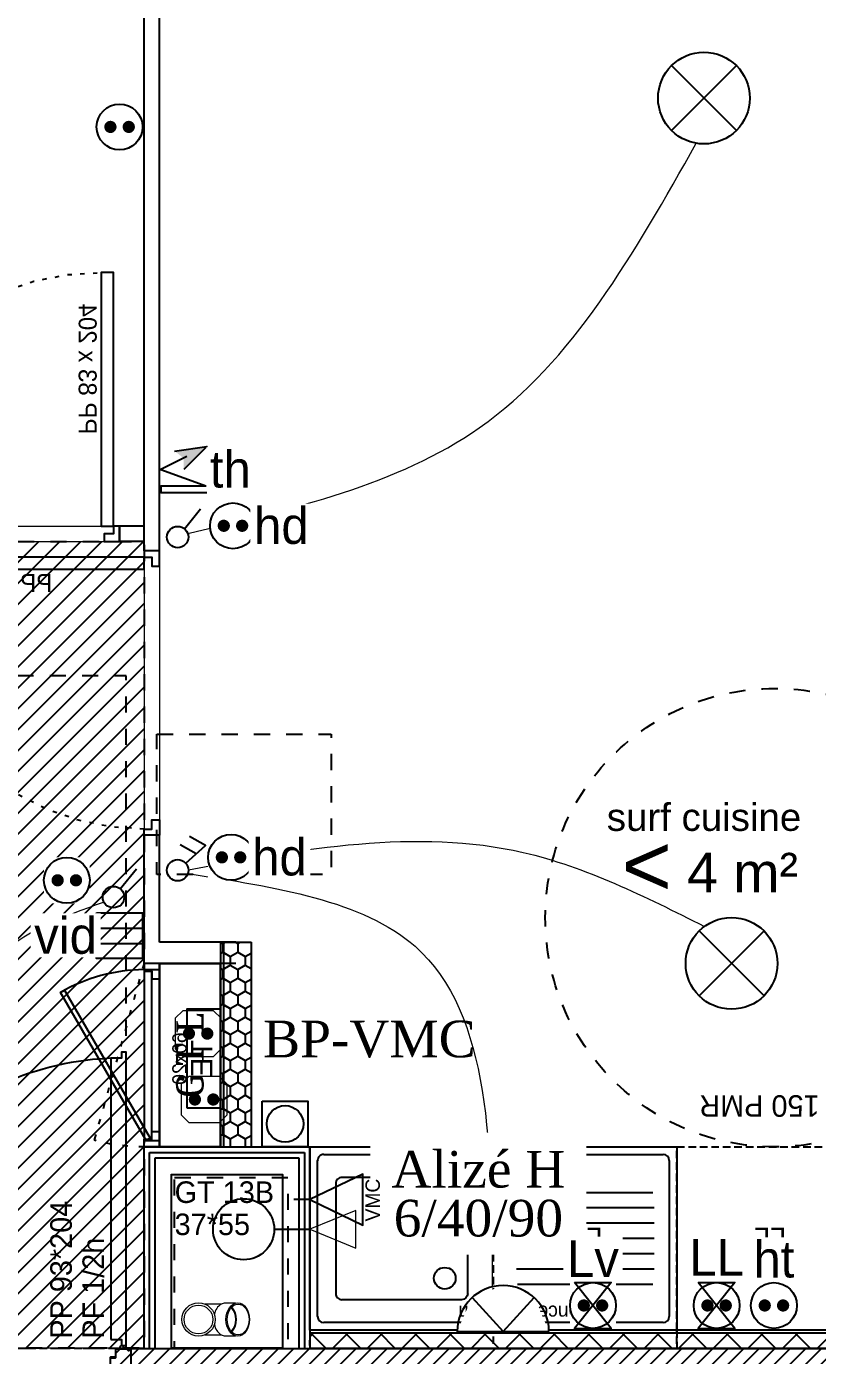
# Model space of a CAD drawing. Header units: centimetres. Extents: x -58072 to 12532, y -30603 to 6224.
# Drawn here: x 10151.2 to 10409.8, y 4298 to 4732.9 of the extents above; entities that cross this region are included whole.
import ezdxf
from ezdxf.enums import TextEntityAlignment as Align

# ---------------------------------------------------------------- set-up
doc = ezdxf.new("R2010")
doc.units = ezdxf.units.CM
for name, pattern in [('ISO-03', [1.5, 0.6, -0.9]), ('Style de ligne -1', [0.41664, 0.20828, -0.20836]), ('Style de ligne -13', [0.147638, 0.098425, -0.049213]), ('Style de ligne -18', [0.164042, 0.054681, -0.109361]), ('Style de ligne -5', [0.20828, 0.069425, -0.138855]), ('VW-01', [0.41656, 0.20828, -0.20828])]:
    doc.linetypes.add(name, pattern=pattern)
for name, color, linetype in [('B Aménagement intérieur', 252, 'Continuous'), ('B Faux plafonds', 252, 'Continuous'), ('B Faux plafonds_Hatch', 9, 'Continuous'), ('B GÈnÈral_Hatch', 252, 'Continuous'), ('B Général', 252, 'Continuous'), ('C ANNOTATIONS-PMR', 252, 'Style de ligne -5'), ('C ANNOTATIONS-prestations', 252, 'Continuous'), ('C ANNOTATIONS-textes-numérotation gaine', 252, 'ISO-03'), ('D SURFACES-shab', 252, 'Continuous'), ('F REMPLISSAGE-TE', 252, 'Continuous'), ('F REMPLISSAGE-TE_Hatch', 252, 'Continuous'), ('F REMPLISSAGE-vert clair', 252, 'Continuous'), ('F REMPLISSAGE-vert foncé', 252, 'Continuous'), ('prlm-EAU-CHU', 42, 'Continuous'), ('prlm-EAU-EF', 161, 'Continuous'), ('prlm-GT', 242, 'Continuous'), ('prlm-MOD-EL', 190, 'Continuous'), ('prlm-VMC', 93, 'Continuous')]:
    doc.layers.add(name, color=color, linetype=linetype)
doc.layers.add('prlm-ELEC-CFA', color=1, linetype='Continuous', lineweight=25)
doc.layers.add('prlm-ELEC-CFO', color=1, linetype='Continuous', lineweight=25)
doc.styles.add('Eurostile', font='Eurosti.TTF')
doc.styles.add('Eurostile (italic)', font='Eurostib.TTF')
doc.styles.add('prlm-elec-cfa', font='comic.ttf', dxfattribs={"height": 12})
doc.styles.add('prlm-elec-cfo', font='comic.ttf', dxfattribs={"height": 12})
doc.styles.add('prlm-mod', font='cambriaz.ttf', dxfattribs={"height": 18})
doc.styles.add('prlm-sejc', font='arial.ttf', dxfattribs={"height": 20})
doc.styles.add('prlm-vmc', font='pala.ttf', dxfattribs={"height": 14})
pattern_1 = [(-90, (-81.019, 107.5736), (2.4603, -4.261364), [2.84091, -5.68182]), (30, (-81.019, 107.5736), (2.4603, 4.261364), [2.84091, -5.68182]), (-30, (-76.0983, 104.7327), (4.920599, -9e-09), [2.84091, -5.68182])]
pattern_2 = [(45, (0, 0), (2.4253472, -2.6458333), [])]

# ---------------------------------------------------------------- blocks, each defined once
blk = doc.blocks.new('B 60.PP 80')
at = {"layer": 'B Général', "flags": 128}
blk.add_lwpolyline([(-43, 2.5), (-43, 85.5), (-39, 85.5), (-39, 2.5)], close=True, dxfattribs=at)
at = {"layer": 'B Général', "linetype": 'Style de ligne -18', "ltscale": 25.4, "flags": 128}
blk.add_lwpolyline([(46, 2.5), (45.27, 13.33), (43.1, 23.98), (39.53, 34.26), (34.61, 44), (28.44, 53.03), (21.1, 61.19), (12.74, 68.35), (3.5, 74.38), (-6.47, 79.18), (-17, 82.67), (-27.91, 84.79), (-39, 85.5)], dxfattribs=at)
at = {"layer": 'B Général', "linetype": 'Continuous', "flags": 128}
for points in [[(-45, 2.5), (-43, 2.5), (-43, 0), (-40, 0), (-40, -2.5), (-45, -2.5)], [(48, 2.5), (46, 2.5), (46, 0), (43, 0), (43, -2.5), (48, -2.5), (48, -2.5), (48, -2.5), (48, 1.79), (48, 1.79)]]:
    blk.add_lwpolyline(points, close=True, dxfattribs=at)
at = {"layer": 'C ANNOTATIONS-prestations', "insert": (-37.5, 32.5), "char_height": 5.8796, "attachment_point": 1, "rotation": 90, "line_spacing_factor": 0.894578, "style": 'Eurostile'}
blk.add_mtext('PP 83 x 204', dxfattribs=at)
blk = doc.blocks.new('B 60.Rond 150_PMR')
at = {"layer": 'B Général', "linetype": 'VW-01', "ltscale": 25.4}
blk.add_circle((0, 0), 75, dxfattribs=at)
at = {"layer": 'B Général', "insert": (-61.5, 0), "char_height": 7.056, "attachment_point": 5, "rotation": 90, "line_spacing_factor": 0.894578, "style": 'Eurostile (italic)'}
blk.add_mtext('Ø 150 PMR', dxfattribs=at)
blk = doc.blocks.new('B 60.Lave Linge')
at = {"layer": 'B Général', "linetype": 'Style de ligne -13', "ltscale": 25.4, "flags": 128}
blk.add_lwpolyline([(-29.47, 30), (-29.47, 36), (30.53, 36), (30.53, 30)], dxfattribs=at)
blk.add_lwpolyline([(-29.47, 30), (30.53, 30), (30.53, -30), (-29.47, -30)], close=True, dxfattribs=at)
at = {"layer": 'B Général', "insert": (0, 0), "char_height": 7.056, "attachment_point": 5, "line_spacing_factor": 0.894578, "style": 'Eurostile'}
blk.add_mtext('LL', dxfattribs=at)
blk = doc.blocks.new('B 60.Lave Vaisselle')
at = {"layer": 'B Général', "linetype": 'Style de ligne -13', "ltscale": 25.4, "flags": 128}
blk.add_lwpolyline([(-30, 30), (-30, 36), (30, 36), (30, 30)], dxfattribs=at)
blk.add_lwpolyline([(-30, 30), (30, 30), (30, -30), (-30, -30)], close=True, dxfattribs=at)
at = {"layer": 'B Général', "insert": (0, 0), "char_height": 7.056, "attachment_point": 5, "line_spacing_factor": 0.894578, "style": 'Eurostile'}
blk.add_mtext('LV', dxfattribs=at)
blk = doc.blocks.new('B 60.Evier 120x60')
at = {"layer": 'B Général', "linetype": 'Continuous'}
for p, q in [((-55.5, -2.5), (55.5, -2.5)), ((-57.5, -55.5), (-57.5, -4.5)), ((57.5, -4.5), (57.5, -55.5)), ((-52.12, -15), (-7.88, -15)), ((-52.5, -20), (-7.5, -20)), ((-52.5, -25), (-7.5, -25)), ((-52.5, -30), (-7.5, -30)), ((-52.5, -35), (-7.5, -35)), ((-52.5, -40), (-7.5, -40)), ((-52.12, -45), (-7.88, -45)), ((28.75, -45.8), (28.75, -45.8)), ((12.27, -52.47), (12.27, -52.47)), ((55.5, -57.5), (-55.5, -57.5))]:
    blk.add_line(p, q, dxfattribs=at)
at = {"layer": 'B Général', "linetype": 'Style de ligne -5', "ltscale": 25.4, "flags": 128}
blk.add_lwpolyline([(-60, 0), (-60, 6), (60, 6), (60, 0)], dxfattribs=at)
at = {"layer": 'B Général', "linetype": 'Continuous', "flags": 128}
blk.add_lwpolyline([(-60, 0), (60, 0), (60, -60), (-60, -60)], close=True, dxfattribs=at)
for points in [[(8.4, -12), (8.4, -48, 0.414212), (10.4, -50), (49.55, -50, 0.198914), (50.96, -49.41, 0.198914), (51.55, -48), (51.55, -12, 0.414214), (49.55, -10)], [(8.4, -12, -0.414212), (10.4, -10), (49.6, -10)]]:
    blk.add_lwpolyline(points, format="xyb", dxfattribs=at)
at = {"layer": 'B Général', "linetype": 'Continuous'}
for centre, start, end in [((-55.5, -4.5), 90, 180), ((55.5, -4.5), 0, 90), ((-55.5, -55.5), 180, 270), ((55.5, -55.5), 270, 0)]:
    blk.add_arc(centre, 2, start, end, dxfattribs=at)
blk.add_ellipse((15.9, -17), major_axis=(3.54, 0), ratio=1, dxfattribs=at)
at = {"layer": 'B Général'}
blk.add_blockref('B 60.Lave Vaisselle', (-30, -30), dxfattribs=at)
at = {"layer": 'C ANNOTATIONS-prestations', "insert": (-37.15, -3.37), "char_height": 4.7037, "attachment_point": 1, "line_spacing_factor": 0.894578, "style": 'Eurostile (italic)'}
blk.add_mtext('Faïence ht: 60cm', dxfattribs=at)
blk = doc.blocks.new('B 60.Groupe-1')
at = {"layer": 'B Général', "flags": 128}
for points in [[(-31.46, -5.77), (-31.46, -0.77), (-28.96, -0.77), (-28.96, -3.27), (-26.46, -3.27), (-26.46, -5.77)], [(26.04, -0.77), (26.04, -3.27), (-28.96, -3.27), (-28.96, -0.77)], [(28.54, -5.77), (28.54, -0.77), (26.04, -0.77), (26.04, -3.27), (23.54, -3.27), (23.54, -5.77)]]:
    blk.add_lwpolyline(points, close=True, dxfattribs=at)
blk = doc.blocks.new('B 60.TE')
at = {"layer": 'B Général', "linetype": 'Style de ligne -5', "ltscale": 25.4}
blk.add_line((-31.46, -0.77), (26.39, 15.56), dxfattribs=at)
at = {"layer": 'B Général', "flags": 128}
for points in [[(28.54, -5.77), (28.54, -25.77), (-31.46, -25.77), (-31.46, -5.77)], [(15.79, -14.77), (15.79, -25.77), (-16.46, -25.77), (-16.46, -14.77)]]:
    blk.add_lwpolyline(points, close=True, dxfattribs=at)
at = {"layer": 'B Général', "linetype": 'Style de ligne -5', "ltscale": 25.4}
blk.add_arc((-34.54, -0.77), 63.08, 359.9968, 14.9984, dxfattribs=at)
at = {"layer": 'B Général'}
blk.add_blockref('B 60.Groupe-1', (0, 0), dxfattribs=at)
at = {"layer": 'B Général', "insert": (-0.34, -16.08), "char_height": 7.056, "width": 32.25, "attachment_point": 2, "line_spacing_factor": 0.894578, "style": 'Eurostile'}
blk.add_mtext('TE ', dxfattribs=at)
at = {"layer": 'C ANNOTATIONS-prestations', "insert": (-0.34, -14.77), "char_height": 4.704, "width": 32.25, "attachment_point": 8, "line_spacing_factor": 0.894578, "style": 'Eurostile'}
blk.add_mtext('60x20', dxfattribs=at)
blk = doc.blocks.new('B 60.VMC')
at = {"layer": 'B Général', "linetype": 'Style de ligne -1', "ltscale": 25.4}
blk.add_line((0, 10.77), (0, 17), dxfattribs=at)
at = {"layer": 'B Général', "linetype": 'Continuous', "flags": 128}
blk.add_lwpolyline([(0, 10.77), (-8.34, -6.52), (8.34, -6.52)], close=True, dxfattribs=at)
at = {"layer": 'C ANNOTATIONS-prestations', "insert": (-7.15, -7.39), "char_height": 4.704, "attachment_point": 1, "line_spacing_factor": 0.894578, "style": 'Eurostile'}
blk.add_mtext('VMC', dxfattribs=at)
blk = doc.blocks.new('B 60.T2 S307 (2D)')
at = {"layer": 'B Faux plafonds_Hatch', "linetype": 'Continuous'}
h = blk.add_hatch(dxfattribs=at)
h.set_pattern_fill('F_P__SOFFITE', color=256, style=0, pattern_type=2)
h.set_pattern_definition([(45, (0, 0.2205), (-3.52778, 3.30729), [])])
h.paths.add_polyline_path([(-126.26, -27.48), (-0.43, -27.48), (-0.43, -291.51), (-273.23, -291.53), (-273.23, -198.5), (-126.26, -198.48)])
at = {"layer": 'B GÈnÈral_Hatch', "linetype": 'Continuous'}
h = blk.add_hatch(dxfattribs=at)
h.set_pattern_fill('PSE', color=256, angle=-90, style=0, pattern_type=2)
h.set_pattern_definition(pattern_1)
h.paths.add_polyline_path([(24.57, -158.57), (34.57, -158.57), (34.57, -225.57), (24.57, -225.57)])
h = blk.add_hatch(dxfattribs=at)
h.set_pattern_fill('02_ISOLANT', color=256, style=0, pattern_type=2)
h.set_pattern_definition([(45, (0, 0), (-5.65685, 5.65685), []), (135, (0, 0), (5.65685, 5.65685), [])])
h.paths.add_polyline_path([(53.81, -286.49), (53.81, -291.49), (356.81, -291.49), (356.81, -286.49)])
at = {"layer": 'F REMPLISSAGE-TE_Hatch', "linetype": 'Continuous'}
h = blk.add_hatch(dxfattribs=at)
h.set_pattern_fill('PSE', color=256, angle=-90, style=0, pattern_type=2)
h.set_pattern_definition(pattern_1)
h.paths.add_polyline_path([(25.57, -158.57), (24.57, -158.57), (24.57, -225.57), (25.57, -225.57)])
h = blk.add_hatch(dxfattribs=at)
h.set_pattern_fill('PSE', color=256, angle=-90, style=0, pattern_type=2)
h.set_pattern_definition(pattern_1)
h.paths.add_polyline_path([(34.57, -158.57), (25.57, -158.57), (25.57, -225.57), (34.57, -225.57)])
at = {"layer": 'B Faux plafonds', "linetype": 'VW-01', "ltscale": 25.4, "flags": 128}
blk.add_lwpolyline([(-126.26, -27.48), (-0.43, -27.48), (-0.43, -291.51), (-273.23, -291.53), (-273.23, -198.5), (-126.26, -198.48)], close=True, dxfattribs=at)
at = {"layer": 'B Général', "linetype": 'Continuous'}
for p, q in [((-0.43, -30.61), (-0.43, 291.51)), ((-0.43, -23.48), (-0.43, 291.51)), ((4.57, -30.61), (4.57, 291.51)), ((4.57, -30.61), (4.57, 291.51)), ((-0.43, -22.48), (-8.43, -22.48)), ((-8.43, -22.48), (-8.43, -27.48)), ((-0.43, -22.48), (-8.43, -22.48)), ((-0.43, -27.48), (-8.43, -27.48)), ((-0.43, -27.48), (-8.43, -27.48)), ((-0.43, -30.61), (-0.43, -28.48)), ((4.57, -30.61), (-0.43, -30.61)), ((-0.43, -165.57), (-0.43, -123.61)), ((4.57, -123.61), (-0.43, -123.61)), ((-0.43, -165.57), (-0.43, -123.61)), ((4.57, -158.57), (4.57, -123.61)), ((4.57, -158.57), (4.57, -123.61)), ((29.57, -158.57), (4.57, -158.57)), ((24.57, -158.57), (24.57, -225.57)), ((24.57, -158.57), (34.57, -158.57)), ((34.57, -158.57), (34.57, -225.57)), ((29.57, -165.57), (-0.43, -165.57)), ((-0.43, -225.58), (53.81, -225.58)), ((-0.43, -291.5), (-0.43, -225.58)), ((53.81, -225.58), (53.81, -285.49)), ((8.57, -234.58), (44.81, -234.58)), ((8.57, -291.5), (8.57, -234.58)), ((44.81, -234.58), (44.81, -291.51)), ((53.81, -285.49), (356.81, -285.49)), ((53.81, -285.49), (356.81, -285.49)), ((53.81, -286.49), (356.81, -286.49)), ((53.81, -291.49), (356.81, -291.49)), ((53.81, -291.49), (356.81, -291.49)), ((53.81, -291.49), (53.81, -291.51))]:
    blk.add_line(p, q, dxfattribs=at)
at = {"layer": 'B Général', "linetype": 'VW-01', "ltscale": 25.4, "flags": 128}
blk.add_lwpolyline([(-126.26, -291.48), (-6.26, -291.48), (-6.26, -71.48), (-126.26, -71.48)], close=True, dxfattribs=at)
at = {"layer": 'D SURFACES-shab', "lineweight": 18, "flags": 128}
for points in [[(-361.57, 291.52), (-361.57, -22.48), (-0.43, -22.48), (-0.43, 34.39), (-0.43, 34.39), (-0.43, 291.52)], [(53.81, -225.58), (53.81, -285.49), (356.81, -285.59), (356.81, 291.51), (4.57, 291.51), (4.57, 34.39), (4.57, 34.39), (4.57, -30.61), (4.57, -30.61), (4.57, -158.57), (34.57, -158.57), (34.57, -225.59)], [(-126.26, -27.48), (-0.43, -27.48), (-0.43, -291.5), (-126.26, -291.5)]]:
    blk.add_lwpolyline(points, close=True, dxfattribs=at)
at = {"layer": 'F REMPLISSAGE-TE', "linetype": 'Continuous'}
blk.add_line((25.57, -158.57), (25.57, -225.57), dxfattribs=at)
at = {"layer": 'F REMPLISSAGE-vert clair'}
for p, q in [((1.37, -227.38), (52.01, -227.38)), ((1.37, -291.5), (1.37, -227.38)), ((3.17, -229.18), (50.21, -229.18)), ((3.17, -291.5), (3.17, -229.18)), ((50.21, -229.18), (50.21, -291.51)), ((52.01, -227.38), (52.01, -291.51))]:
    blk.add_line(p, q, dxfattribs=at)
at = {"layer": 'F REMPLISSAGE-vert clair', "linetype": 'Continuous'}
for p, q in [((8.57, -234.58), (44.81, -234.58)), ((8.57, -291.5), (8.57, -234.58)), ((44.81, -234.58), (44.81, -291.51))]:
    blk.add_line(p, q, dxfattribs=at)
at = {"layer": 'F REMPLISSAGE-vert foncé', "linetype": 'Continuous'}
for p, q in [((-0.43, -225.58), (53.81, -225.58)), ((-0.43, -291.5), (-0.43, -225.58)), ((53.81, -225.58), (53.81, -291.51))]:
    blk.add_line(p, q, dxfattribs=at)
at = {"layer": 'F REMPLISSAGE-vert foncé'}
for p, q in [((1.37, -227.38), (52.01, -227.38)), ((1.37, -291.5), (1.37, -227.38)), ((52.01, -227.38), (52.01, -291.51))]:
    blk.add_line(p, q, dxfattribs=at)
at = {"layer": 'B Général', "xscale": -1}
blk.add_blockref('B 60.PP 80', (-53.43, -24.98), dxfattribs=at)
at = {"layer": 'B Général', "xscale": -1, "rotation": 90}
for name, p in [('B 60.PP 80', (2.07, -75.61)), ('B 60.TE', (-1.2, -197.04))]:
    blk.add_blockref(name, p, dxfattribs=at)
at = {"layer": 'B Général'}
for name, p, rotation in [('B 60.Evier 120x60', (113.81, -285.59), 180), ('B 60.Lave Linge', (204.34, -255.59), 180), ('B 60.VMC', (64.58, -242.84), 90)]:
    blk.add_blockref(name, p, dxfattribs=dict(at, rotation=rotation))
at = {"layer": 'C ANNOTATIONS-PMR', "ltscale": 25.4, "rotation": 90}
blk.add_blockref('B 60.Rond 150_PMR', (205.77, -150.59), dxfattribs=at)
blk = doc.blocks.new('B 60.PP 93_204 PF1_2h mur20')
at = {"layer": 'B GÈnÈral_Hatch', "linetype": 'Continuous'}
h = blk.add_hatch(dxfattribs=at)
h.set_pattern_fill('50_BETON', color=256, style=0, pattern_type=2)
h.set_pattern_definition(pattern_2)
edge = h.paths.add_edge_path()
edge.add_line((-51.6, -8.95), (-50.94, -8.37))
edge.add_line((-50.94, -8.37), (-50.93, -8.36))
edge.add_arc((-50.79, -8.52), 0.2, 48.9909, 131.0091, ccw=False)
edge.add_line((-50.66, -8.36), (-50.65, -8.37))
edge.add_line((-50.65, -8.37), (-50.1, -8.86))
edge.add_line((-50.1, -8.86), (-50.1, -8.86))
edge.add_arc((-50.06, -8.82), 0.05, 228.9909, 270)
edge.add_line((-50.06, -8.87), (-50.06, -8.87))
edge.add_line((-50.06, -8.87), (-46.7, -8.87))
edge.add_line((-46.7, -8.87), (-46.69, -8.87))
edge.add_arc((-46.69, -8.83), 0.0435, 270, 360)
edge.add_line((-46.65, -8.83), (-46.65, 2.7))
edge.add_arc((-46.48, 2.7), 0.174, 90, 180, ccw=False)
edge.add_line((-46.48, 2.87), (-46.45, 2.87))
edge.add_line((-46.45, 2.87), (-44.9, 2.87))
edge.add_line((-44.9, 2.87), (-44.89, 2.87))
edge.add_arc((-44.89, 2.91), 0.0435, 270, 360)
edge.add_line((-44.85, 2.91), (-44.85, 5.96))
edge.add_arc((-44.89, 5.96), 0.0435, 0, 90)
edge.add_line((-44.89, 6), (-44.9, 6))
edge.add_line((-44.9, 6), (-46.45, 6))
edge.add_line((-46.45, 6), (-46.48, 6))
edge.add_arc((-46.48, 6.17), 0.174, 180, 270, ccw=False)
edge.add_line((-46.65, 6.17), (-46.65, 8.83))
edge.add_arc((-46.69, 8.83), 0.0435, 0, 90)
edge.add_line((-46.69, 8.87), (-46.7, 8.87))
edge.add_line((-46.7, 8.87), (-50.06, 8.87))
edge.add_line((-50.06, 8.87), (-50.06, 8.87))
edge.add_arc((-50.06, 8.82), 0.05, 90, 131.0091)
edge.add_line((-50.1, 8.86), (-50.1, 8.86))
edge.add_line((-50.1, 8.86), (-50.65, 8.37))
edge.add_line((-50.65, 8.37), (-50.66, 8.37))
edge.add_arc((-50.79, 8.52), 0.2, 233.0967, 311.0091, ccw=False)
edge.add_line((-50.91, 8.36), (-50.92, 8.36))
edge.add_line((-50.92, 8.36), (-51.44, 8.81))
edge.add_line((-51.44, 8.81), (-51.44, 8.81))
edge.add_line((-51.44, 8.81), (-51.6, 8.95))
edge.add_line((-51.6, 8.95), (-51.6, -8.95))
h = blk.add_hatch(dxfattribs=at)
h.set_pattern_fill('50_BETON', color=256, style=0, pattern_type=2)
h.set_pattern_definition(pattern_2)
edge = h.paths.add_edge_path()
edge.add_line((51.6, -8.95), (50.94, -8.37))
edge.add_line((50.94, -8.37), (50.93, -8.36))
edge.add_arc((50.79, -8.52), 0.2, 48.9909, 131.0091)
edge.add_line((50.66, -8.36), (50.65, -8.37))
edge.add_line((50.65, -8.37), (50.1, -8.86))
edge.add_line((50.1, -8.86), (50.1, -8.86))
edge.add_arc((50.06, -8.82), 0.05, 270, 311.0091, ccw=False)
edge.add_line((50.06, -8.87), (50.06, -8.87))
edge.add_line((50.06, -8.87), (46.7, -8.87))
edge.add_line((46.7, -8.87), (46.69, -8.87))
edge.add_arc((46.69, -8.83), 0.0435, 180, 270, ccw=False)
edge.add_line((46.65, -8.83), (46.65, 2.7))
edge.add_arc((46.48, 2.7), 0.174, 0, 90)
edge.add_line((46.48, 2.87), (46.45, 2.87))
edge.add_line((46.45, 2.87), (44.9, 2.87))
edge.add_line((44.9, 2.87), (44.89, 2.87))
edge.add_arc((44.89, 2.91), 0.0435, 180, 270, ccw=False)
edge.add_line((44.85, 2.91), (44.85, 5.96))
edge.add_arc((44.89, 5.96), 0.0435, 90, 180, ccw=False)
edge.add_line((44.89, 6), (44.9, 6))
edge.add_line((44.9, 6), (46.45, 6))
edge.add_line((46.45, 6), (46.48, 6))
edge.add_arc((46.48, 6.17), 0.174, 270, 360)
edge.add_line((46.65, 6.17), (46.65, 8.83))
edge.add_arc((46.69, 8.83), 0.0435, 90, 180, ccw=False)
edge.add_line((46.69, 8.87), (46.7, 8.87))
edge.add_line((46.7, 8.87), (50.06, 8.87))
edge.add_line((50.06, 8.87), (50.06, 8.87))
edge.add_arc((50.06, 8.82), 0.05, 48.9909, 90, ccw=False)
edge.add_line((50.1, 8.86), (50.1, 8.86))
edge.add_line((50.1, 8.86), (50.65, 8.37))
edge.add_line((50.65, 8.37), (50.66, 8.37))
edge.add_arc((50.79, 8.52), 0.2, 228.9909, 306.9033)
edge.add_line((50.91, 8.36), (50.92, 8.36))
edge.add_line((50.92, 8.36), (51.44, 8.81))
edge.add_line((51.44, 8.81), (51.44, 8.81))
edge.add_line((51.44, 8.81), (51.6, 8.95))
edge.add_line((51.6, 8.95), (51.6, -8.95))
at = {"layer": 'B Général', "linetype": 'Style de ligne -13', "ltscale": 25.4}
for p, q in [((46.7, 9), (-46.7, 9)), ((46.7, -9), (-46.7, -9))]:
    blk.add_line(p, q, dxfattribs=at)
at = {"layer": 'B Général', "linetype": 'Continuous', "flags": 128}
for points in [[(45, 12), (48.5, 12), (48.5, 10), (50, 10), (50.01, 106), (48.51, 106), (48.51, 104), (45.01, 104)], [(0, -20.5), (-14, -41.85), (14, -41.85)]]:
    blk.add_lwpolyline(points, close=True, dxfattribs=at)
for points in [[(-46.5, 8.83), (-46.5, 6.17, 0.414214), (-46.46, 6.13), (-46.45, 6.13), (-44.9, 6.13), (-44.87, 6.13, -0.414214), (-44.7, 5.96), (-44.7, 2.91, -0.414214), (-44.87, 2.74), (-44.9, 2.74), (-46.45, 2.74), (-46.46, 2.74, 0.414214), (-46.5, 2.7), (-46.5, -8.83, -0.414214), (-46.67, -9), (-46.7, -9), (-50.06, -9), (-50.07, -9, -0.18087), (-50.2, -8.95), (-50.2, -8.95), (-50.76, -8.47), (-50.76, -8.46, 0.373975), (-50.83, -8.46), (-50.83, -8.47), (-51.49, -9.04), (-51.6, -8.95), (-50.94, -8.37), (-50.93, -8.36, -0.373975), (-50.66, -8.36), (-50.65, -8.37), (-50.1, -8.86), (-50.1, -8.86, 0.18087), (-50.06, -8.87), (-50.06, -8.87), (-46.7, -8.87), (-46.69, -8.87, 0.414214), (-46.65, -8.83), (-46.65, 2.7, -0.414214), (-46.48, 2.87), (-46.45, 2.87), (-44.9, 2.87), (-44.89, 2.87, 0.414214), (-44.85, 2.91), (-44.85, 5.96, 0.414214), (-44.89, 6), (-44.9, 6), (-46.45, 6), (-46.48, 6, -0.414214), (-46.65, 6.17), (-46.65, 8.83, 0.414214), (-46.69, 8.87), (-46.7, 8.87), (-50.06, 8.87), (-50.06, 8.87, 0.18087), (-50.1, 8.86), (-50.1, 8.86), (-50.65, 8.37), (-50.66, 8.37, -0.353689), (-50.91, 8.36), (-50.92, 8.36), (-51.44, 8.81), (-51.44, 8.81), (-51.6, 8.95), (-51.49, 9.04), (-50.88, 8.51, 0.385556), (-50.77, 8.46), (-50.76, 8.47), (-50.2, 8.95), (-50.2, 8.95, -0.18087), (-50.07, 9), (-50.06, 9), (-46.7, 9), (-46.67, 9, -0.414214)], [(46.5, 8.83), (46.5, 6.17, -0.414214), (46.46, 6.13), (46.45, 6.13), (44.9, 6.13), (44.87, 6.13, 0.414214), (44.7, 5.96), (44.7, 2.91, 0.414214), (44.87, 2.74), (44.9, 2.74), (46.45, 2.74), (46.46, 2.74, -0.414214), (46.5, 2.7), (46.5, -8.83, 0.414214), (46.67, -9), (46.7, -9), (50.06, -9), (50.07, -9, 0.18087), (50.2, -8.95), (50.2, -8.95), (50.76, -8.47), (50.76, -8.46, -0.373975), (50.83, -8.46), (50.83, -8.47), (51.49, -9.04), (51.6, -8.95), (50.94, -8.37), (50.93, -8.36, 0.373975), (50.66, -8.36), (50.65, -8.37), (50.1, -8.86), (50.1, -8.86, -0.18087), (50.06, -8.87), (50.06, -8.87), (46.7, -8.87), (46.69, -8.87, -0.414214), (46.65, -8.83), (46.65, 2.7, 0.414214), (46.48, 2.87), (46.45, 2.87), (44.9, 2.87), (44.89, 2.87, -0.414214), (44.85, 2.91), (44.85, 5.96, -0.414214), (44.89, 6), (44.9, 6), (46.45, 6), (46.48, 6, 0.414214), (46.65, 6.17), (46.65, 8.83, -0.414214), (46.69, 8.87), (46.7, 8.87), (50.06, 8.87), (50.06, 8.87, -0.18087), (50.1, 8.86), (50.1, 8.86), (50.65, 8.37), (50.66, 8.37, 0.353689), (50.91, 8.36), (50.92, 8.36), (51.44, 8.81), (51.44, 8.81), (51.6, 8.95), (51.49, 9.04), (50.88, 8.51, -0.385556), (50.77, 8.46), (50.76, 8.47), (50.2, 8.95), (50.2, 8.95, 0.18087), (50.07, 9), (50.06, 9), (46.7, 9), (46.67, 9, 0.414214)]]:
    blk.add_lwpolyline(points, format="xyb", close=True, dxfattribs=at)
at = {"layer": 'B Général', "linetype": 'Continuous'}
blk.add_circle((48.5, 9.5), 0.5, dxfattribs=at)
blk.add_arc((48.5, 9.5), 94.5, 90, 181.2323, dxfattribs=at)
at = {"layer": 'C ANNOTATIONS-prestations', "insert": (25.17, 12.23), "char_height": 7.056, "attachment_point": 1, "rotation": 90, "line_spacing_factor": 0.894578, "style": 'Eurostile'}
blk.add_mtext('PP 93*204\\PPF 1/2h\\P', dxfattribs=at)
blk = doc.blocks.new('B 60.Groupe-42-1')
at = {"layer": 'B Général', "linetype": 'VW-01', "ltscale": 25.4, "flags": 128}
for points in [[(10193.8, 4501.29), (10250.84, 4501.29), (10250.84, 4455.38), (10193.8, 4455.38)], [(10199.62, 4356.29), (10236.62, 4356.29), (10236.62, 4300.38), (10199.62, 4300.38)]]:
    blk.add_lwpolyline(points, close=True, dxfattribs=at)
at = {"layer": 'C ANNOTATIONS-textes-numérotation gaine', "insert": (10199.62, 4354.99), "char_height": 7.056, "width": 37, "attachment_point": 1, "line_spacing_factor": 0.894578, "style": 'Eurostile'}
blk.add_mtext('GT 13B\\P37*55', dxfattribs=at)
blk = doc.blocks.new('xi.gtl')
at = {"layer": 'prlm-MOD-EL', "color": 0}
for points in [[(2.8, 22.99), (2.02, 24.35), (50.51, 52.34), (51.28, 50.98)], [(0, 25), (2.02, 25), (2.02, 20), (0, 20)], [(60, 25), (57.98, 25), (57.98, 20), (60, 20)], [(0, 20), (60, 20), (60, 0), (0, 0)]]:
    blk.add_lwpolyline(points, close=True, dxfattribs=at)
blk.add_arc((2.02, 24.35), 55.99, 0.6678, 30, dxfattribs=at)
at = {"layer": 'prlm-MOD-EL', "color": 0, "style": 'prlm-mod', "flags": 8}
blk.add_attdef('GTL', text='', height=9, dxfattribs=at).set_placement((30, 10), align=Align.MIDDLE_CENTER)
blk = doc.blocks.new('xi.cee1')
at = {"layer": 'prlm-EAU-CHU', "color": 0, "lineweight": 13}
for p, q in [((7.43, 5), (2.17, 5)), ((12.09, 5.34), (8.77, 5.34)), ((2.17, -5), (7.43, -5)), ((8.77, -5.34), (12.09, -5.34))]:
    blk.add_line(p, q, dxfattribs=at)
for radius in [5.45, 4.69]:
    blk.add_circle((0, 0), radius, dxfattribs=at)
for centre, radius, start, end in [((10.09, 0.78), 4.99, 122.4397, 169.5051), ((8.79, 2.49), 2.86, 90.508, 118.9381), ((6.35, 0), 5.87, 317.8112, 42.1667), ((6.14, 0), 6.3, 318.9248, 41.0752), ((10.09, -0.78), 4.99, 190.4949, 237.5603), ((8.79, -2.49), 2.86, 241.0619, 269.492)]:
    blk.add_arc(centre, radius, start, end, dxfattribs=at)
for centre, major_axis, ratio in [((12.84, 0), (0, -5.44), 0.708306), ((12.94, 0), (0, -5.05), 0.707331)]:
    blk.add_ellipse(centre, major_axis=major_axis, ratio=ratio, dxfattribs=at)
blk = doc.blocks.new('xi.be')
at = {"layer": 'prlm-VMC', "color": 0, "linetype": 'ByBlock', "lineweight": 5, "flags": 128}
blk.add_lwpolyline([(-6.17, -15), (6.17, -15), (0, 0)], close=True, dxfattribs=at)
at = {"layer": 'prlm-VMC', "color": 0, "linetype": 'ByBlock', "lineweight": 5}
blk.add_solid([(0, -1), (5.17, -14), (-5.17, -14), (0, -1)], dxfattribs=at)
blk = doc.blocks.new('xi.bp-vmc-cui')
at = {"layer": 'prlm-VMC', "color": 0, "linetype": 'ByBlock', "lineweight": -2, "flags": 128}
blk.add_lwpolyline([(-7.5, 7.5), (7.5, 7.5), (7.5, -7.5), (-7.5, -7.5)], close=True, dxfattribs=at)
at = {"layer": 'prlm-VMC', "color": 0, "linetype": 'ByBlock', "lineweight": -2}
blk.add_circle((0, 0), 6, dxfattribs=at)
blk = doc.blocks.new('xi.PC')
at = {"color": 0, "lineweight": 5}
blk.add_wipeout([(-7.5, -7.5), (7.5, -7.5), (7.5, 7.5), (-7.5, 7.5)], dxfattribs=at).dxf.layer = 'prlm-ELEC-CFO'
at = {"layer": 'prlm-ELEC-CFO', "color": 0, "linetype": 'ByBlock', "lineweight": 5, "const_width": 2}
for points in [[(-4, 0, 1), (-2, 0, 1)], [(2, 0, 1), (4, 0, 1)]]:
    blk.add_lwpolyline(points, format="xyb", close=True, dxfattribs=at)
at = {"layer": 'prlm-ELEC-CFO', "color": 0, "linetype": 'ByBlock', "lineweight": -2}
blk.add_circle((0, 0), 7.5, dxfattribs=at)
blk = doc.blocks.new('xi.SA')
at = {"layer": 'prlm-ELEC-CFO', "color": 0}
blk.add_lwpolyline([(0.2, -1.28), (5.5, 5.28)], dxfattribs=at)
blk.add_circle((-2, -4), 3.5, dxfattribs=at)
blk = doc.blocks.new('xi.VID')
at = {"layer": 'prlm-ELEC-CFA', "color": 0, "linetype": 'ByBlock', "lineweight": -2, "flags": 128}
blk.add_lwpolyline([(-7.5, 7.5), (7.5, 7.5), (7.5, -7.5), (-7.5, -7.5)], close=True, dxfattribs=at)
at = {"layer": 'prlm-ELEC-CFA', "color": 0}
for points in [[(-7.5, 2.5), (7.5, 2.5)], [(-7.5, -2.5), (7.5, -2.5)]]:
    blk.add_lwpolyline(points, dxfattribs=at)
blk = doc.blocks.new('xi.PCGTL')
at = {"layer": 'prlm-ELEC-CFO', "color": 0, "lineweight": 0}
blk.add_lwpolyline([(-7.5, -5), (-5, -7.5), (5, -7.5), (7.5, -5), (7.5, 5), (5, 7.5), (-5, 7.5), (-7.5, 5)], close=True, dxfattribs=at)
at = {"layer": 'prlm-ELEC-CFO', "color": 0, "linetype": 'ByBlock', "lineweight": 5, "const_width": 2}
for points in [[(-4, 0, 1), (-2, 0, 1)], [(2, 0, 1), (4, 0, 1)]]:
    blk.add_lwpolyline(points, format="xyb", close=True, dxfattribs=at)
blk = doc.blocks.new('xi.4m²')
at = {"color": 0}
blk.add_wipeout([(-34.54, 20.54), (34.54, 20.54), (34.54, -20.54), (-34.54, -20.54)], dxfattribs=at).dxf.layer = 'prlm-ELEC-CFO'
at = {"layer": 'prlm-ELEC-CFO', "color": 0, "attachment_point": 6, "line_spacing_factor": 0.8, "style": 'prlm-sejc'}
for s, insert, char_height in [('surf cuisine', (30.36, 8.9), 9), ('4 m²', (29.31, -9.19), 13)]:
    blk.add_mtext(s, dxfattribs=dict(at, insert=insert, char_height=char_height))
at = {"layer": 'prlm-ELEC-CFO', "color": 0, "style": 'prlm-sejc', "flags": 8}
blk.add_attdef('?', (-28.3, -16.79), '', height=20, dxfattribs=at)
blk = doc.blocks.new('xi.ECAP')
at = {"color": 0}
blk.add_wipeout([(-15, 0), (-10.13, 11.06), (0, 15), (10.13, 11.06), (15, 0)], dxfattribs=at).dxf.layer = 'prlm-ELEC-CFO'
at = {"layer": 'prlm-ELEC-CFO', "color": 0, "linetype": 'ByBlock', "lineweight": -2, "flags": 128}
blk.add_lwpolyline([(15, 0, 1), (-15, 0)], format="xyb", close=True, dxfattribs=at)
at = {"layer": 'prlm-ELEC-CFO', "color": 0}
blk.add_lwpolyline([(-10.13, 11.06), (0, 0), (10.13, 11.06)], dxfattribs=at)
blk = doc.blocks.new('xi.PTCE')
at = {"layer": 'prlm-ELEC-CFO', "color": 0}
for points in [[(-10.61, 10.61), (10.61, -10.61)], [(10.61, 10.61), (-10.61, -10.61)]]:
    blk.add_lwpolyline(points, dxfattribs=at)
at = {"layer": 'prlm-ELEC-CFO', "color": 0, "linetype": 'ByBlock'}
blk.add_circle((0, 0), 15, dxfattribs=at)
blk = doc.blocks.new('xi.DA')
at = {"layer": 'prlm-ELEC-CFO', "color": 0}
for points in [[(0.61, -1.67), (7.04, 4.05), (1.81, 7.01)], [(4.05, 1.39), (-1.17, 4.34)]]:
    blk.add_lwpolyline(points, dxfattribs=at)
blk.add_circle((-2, -4), 3.5, dxfattribs=at)
blk = doc.blocks.new('xi.PCHD')
at = {"color": 0, "lineweight": 5}
blk.add_wipeout([(-7.5, -7.5), (7.5, -7.5), (7.5, 7.5), (-7.5, 7.5)], dxfattribs=at).dxf.layer = 'prlm-ELEC-CFO'
at = {"layer": 'prlm-ELEC-CFO', "color": 0, "linetype": 'ByBlock', "lineweight": 5, "const_width": 2}
for points in [[(-4, 0, 1), (-2, 0, 1)], [(2, 0, 1), (4, 0, 1)]]:
    blk.add_lwpolyline(points, format="xyb", close=True, dxfattribs=at)
at = {"layer": 'prlm-ELEC-CFO', "color": 0, "linetype": 'ByBlock', "lineweight": -2}
blk.add_circle((0, 0), 7.5, dxfattribs=at)
blk = doc.blocks.new('xi.PCHT')
at = {"color": 0, "lineweight": 5}
blk.add_wipeout([(-7.5, -7.5), (7.5, -7.5), (7.5, 7.5), (-7.5, 7.5)], dxfattribs=at).dxf.layer = 'prlm-ELEC-CFO'
at = {"layer": 'prlm-ELEC-CFO', "color": 0, "linetype": 'ByBlock', "lineweight": 5, "const_width": 2}
for points in [[(-4, 0, 1), (-2, 0, 1)], [(2, 0, 1), (4, 0, 1)]]:
    blk.add_lwpolyline(points, format="xyb", close=True, dxfattribs=at)
at = {"layer": 'prlm-ELEC-CFO', "color": 0, "linetype": 'ByBlock', "lineweight": -2}
blk.add_circle((0, 0), 7.5, dxfattribs=at)
blk = doc.blocks.new('xi.LV')
at = {"color": 0, "lineweight": 5}
blk.add_wipeout([(-7.5, -7.5), (7.5, -7.5), (7.5, 7.5), (-7.5, 7.5)], dxfattribs=at).dxf.layer = 'prlm-ELEC-CFO'
at = {"layer": 'prlm-ELEC-CFO', "color": 0, "linetype": 'ByBlock', "lineweight": 5, "const_width": 2}
for points in [[(-4, 0, 1), (-2, 0, 1)], [(2, 0, 1), (4, 0, 1)]]:
    blk.add_lwpolyline(points, format="xyb", close=True, dxfattribs=at)
at = {"layer": 'prlm-ELEC-CFO', "color": 0, "linetype": 'ByBlock', "lineweight": -2}
blk.add_circle((0, 0), 7.5, dxfattribs=at)
blk = doc.blocks.new('xi.LVrob')
at = {"layer": 'prlm-EAU-EF', "color": 0}
blk.add_lwpolyline([(-6, 7.5), (6, 7.5), (-6, -7.5), (6, -7.5)], close=True, dxfattribs=at)
blk = doc.blocks.new('xi.TH')
at = {"color": 0, "lineweight": 5}
blk.add_wipeout([(-7.5, -7.5), (7.5, -7.5), (7.5, 7.5), (-7.5, 7.5)], dxfattribs=at).dxf.layer = 'prlm-ELEC-CFA'
at = {"layer": 'prlm-ELEC-CFA', "lineweight": 5}
blk.add_hatch(color=0, dxfattribs=at).paths.add_polyline_path([(-3, 6), (-0.1, 3.7), (0, 0), (7.5, 7.5)])
at = {"layer": 'prlm-ELEC-CFA', "color": 0}
for points in [[(-3, 6), (7.5, 7.5), (0, 0)], [(0.95, 4.23), (-7.5, 0), (7.5, -5.5), (-7.5, -5.5), (-7.5, -7.5), (7.5, -7.5)]]:
    blk.add_lwpolyline(points, dxfattribs=at)
blk = doc.blocks.new('xi.LL')
at = {"color": 0, "lineweight": 5}
blk.add_wipeout([(-7.5, -7.5), (7.5, -7.5), (7.5, 7.5), (-7.5, 7.5)], dxfattribs=at).dxf.layer = 'prlm-ELEC-CFO'
at = {"layer": 'prlm-ELEC-CFO', "color": 0, "linetype": 'ByBlock', "lineweight": 5, "const_width": 2}
for points in [[(-4, 0, 1), (-2, 0, 1)], [(2, 0, 1), (4, 0, 1)]]:
    blk.add_lwpolyline(points, format="xyb", close=True, dxfattribs=at)
at = {"layer": 'prlm-ELEC-CFO', "color": 0, "linetype": 'ByBlock', "lineweight": -2}
blk.add_circle((0, 0), 7.5, dxfattribs=at)
blk = doc.blocks.new('xi.LLrob')
at = {"layer": 'prlm-EAU-EF', "color": 0}
blk.add_lwpolyline([(-6, 7.5), (6, 7.5), (-6, -7.5), (6, -7.5)], close=True, dxfattribs=at)

msp = doc.modelspace()

# ---------------------------------------------------------------- hatches: boundary and pattern name
at = {"layer": 'B GÈnÈral_Hatch', "linetype": 'Continuous'}
h = msp.add_hatch(dxfattribs=at)
h.set_pattern_fill('50_BETON', color=256, style=0, pattern_type=2)
h.set_pattern_definition(pattern_2)
h.paths.add_polyline_path([(10185.388, 4300.293), (10185.389, 4282.293), (10908.456, 4282.339), (10908.455, 4300.339)])

# ---------------------------------------------------------------- linework, layer by layer
at = {"layer": 'B Général', "linetype": 'Continuous', "lineweight": 18}
msp.add_line((10185.388, 4300.293), (10547.178, 4300.316), dxfattribs=at)
at = {"layer": 'B Général', "linetype": 'Continuous'}
for p, q in [((10185.388, 4300.293), (10547.178, 4300.316)), ((10185.389, 4282.293), (10185.388, 4300.293))]:
    msp.add_line(p, q, dxfattribs=at)
at = {"layer": 'prlm-ELEC-CFO', "lineweight": 13}
for points in [[(10203.915, 4567.022), (10299.247, 4601.574), (10370.179, 4694.677)], [(10176.541, 4446.341), (10141.307, 4427.406), (10127.521, 4383.524)]]:
    msp.add_spline(points, degree=3, dxfattribs=at)
at = {"layer": 'prlm-GT', "ltscale": 25}
msp.add_lwpolyline([(10198.624, 4357.303), (10234.87, 4357.294), (10234.861, 4300.367), (10198.624, 4300.368)], close=True, dxfattribs=at)
at = {"layer": 'prlm-VMC'}
msp.add_lwpolyline([(10232.169, 4339.321), (10243.866, 4339.32)], dxfattribs=at)
msp.add_circle((10222.169, 4339.322), 10, dxfattribs=at)

# ---------------------------------------------------------------- block references
at = {"layer": 'B Aménagement intérieur'}
msp.add_blockref('B 60.T2 S307 (2D)', (10190.054, 4591.874), dxfattribs=at)
at = {"layer": 'B Général', "rotation": 0.003575056372579375}
msp.add_blockref('B 60.PP 93_204 PF1_2h mur20', (10133.789, 4291.29), dxfattribs=at)
at = {"layer": 'C ANNOTATIONS-textes-numérotation gaine'}
msp.add_blockref('B 60.Groupe-42-1', (0, 0), dxfattribs=at)
at = {"layer": 'prlm-EAU-CHU', "rotation": 359.9906489130597}
msp.add_blockref('xi.cee1', (10207.429, 4309.805), dxfattribs=at)
at = {"layer": 'prlm-ELEC-CFA'}
msp.add_blockref('xi.VID', (10181.624, 4435.37), dxfattribs=at)
at = {"layer": 'prlm-ELEC-CFO'}
for name, p in [('xi.PTCE', (10372.696, 4709.464)), ('xi.SA', (10202.624, 4569.829)), ('xi.DA', (10202.624, 4460.79)), ('xi.SA', (10181.624, 4451.997)), ('xi.PTCE', (10381.723, 4426.325)), ('xi.PCGTL', (10207.293, 4403.343)), ('xi.PCGTL', (10209.254, 4381.78))]:
    msp.add_blockref(name, p, dxfattribs=at)
at = {"layer": 'prlm-MOD-EL', "rotation": 90}
msp.add_blockref('xi.gtl', (10214.624, 4366.3), dxfattribs=at).add_auto_attribs({'GTL': 'G T L'})
at = {"layer": 'prlm-VMC'}
msp.add_blockref('xi.bp-vmc-cui', (10235.721, 4373.791), dxfattribs=at)
at = {"layer": 'prlm-VMC', "rotation": 89.99064891305186}
msp.add_blockref('xi.be', (10243.866, 4339.32), dxfattribs=at)

# ---------------------------------------------------------------- texts
at = {"layer": 'prlm-VMC', "insert": (10228.555, 4407.595), "char_height": 12, "attachment_point": 1, "style": 'prlm-vmc'}
msp.add_mtext_dynamic_manual_height_columns('BP-VMC', width=101.12978, gutter_width=50, heights=[0], dxfattribs=at)

# ---------------------------------------------------------------- next in the draw order: block references
at = {"layer": 'prlm-ELEC-CFA'}
msp.add_blockref('xi.TH', (10202.624, 4587.945), dxfattribs=at)
at = {"layer": 'prlm-ELEC-CFO'}
for name, p in [('xi.PC', (10181.624, 4700.021)), ('xi.PCHD', (10218.694, 4569.503)), ('xi.PC', (10164.366, 4453.505)), ('xi.ECAP', (10307.024, 4305.917)), ('xi.LV', (10336.408, 4314.384)), ('xi.LL', (10376.834, 4314.384)), ('xi.PCHT', (10395.571, 4314.384))]:
    msp.add_blockref(name, p, dxfattribs=at)
msp.add_blockref('xi.4m²', (10374.148, 4465.21), dxfattribs=at).add_auto_attribs({'?': '<'})

# ---------------------------------------------------------------- next in the draw order: texts
at = {"layer": 'prlm-ELEC-CFA', "lineweight": 20, "insert": (10163.961, 4435.37), "char_height": 12, "attachment_point": 5, "line_spacing_factor": 0.8, "style": 'prlm-elec-cfa', "bg_fill": 3, "box_fill_scale": 1.1, "bg_fill_color": 256, "bg_fill_transparency": 0}
msp.add_mtext('vid', dxfattribs=at)

# ---------------------------------------------------------------- next in the draw order: linework, layer by layer
at = {"layer": 'prlm-ELEC-CFO', "lineweight": 13}
for points in [[(10204.12, 4456.971), (10313.628, 4462.626), (10372.854, 4438.421)], [(10203.957, 4455.721), (10278.228, 4431.905), (10303.484, 4320.493)]]:
    msp.add_spline(points, degree=3, dxfattribs=at)

# ---------------------------------------------------------------- next in the draw order: texts
at = {"layer": 'prlm-ELEC-CFA', "lineweight": 20, "insert": (10217.833, 4587.945), "char_height": 12, "attachment_point": 5, "line_spacing_factor": 0.8, "style": 'prlm-elec-cfa', "bg_fill": 3, "box_fill_scale": 1.1, "bg_fill_color": 256, "bg_fill_transparency": 0}
msp.add_mtext('th', dxfattribs=at)
at = {"layer": 'prlm-ELEC-CFO', "lineweight": 20, "char_height": 12, "attachment_point": 5, "line_spacing_factor": 0.8, "style": 'prlm-elec-cfo', "bg_fill": 3, "box_fill_scale": 1.1, "bg_fill_color": 256, "bg_fill_transparency": 0}
for s, insert in [('hd', (10234.526, 4569.503)), ('Lv', (10336.408, 4329.666)), ('ht', (10395.571, 4329.46))]:
    msp.add_mtext(s, dxfattribs=dict(at, insert=insert))

# ---------------------------------------------------------------- next in the draw order: block references
at = {"layer": 'prlm-ELEC-CFO'}
msp.add_blockref('xi.PCHD', (10218.068, 4461.013), dxfattribs=at)

# ---------------------------------------------------------------- next in the draw order: texts
at = {"layer": 'prlm-EAU-EF', "lineweight": 20, "insert": (10336.408, 4329.666), "char_height": 12, "attachment_point": 5, "line_spacing_factor": 0.8, "style": 'prlm-elec-cfo', "bg_fill": 3, "box_fill_scale": 1.1, "bg_fill_color": 256, "bg_fill_transparency": 0}
msp.add_mtext('Lv', dxfattribs=at)
at = {"layer": 'prlm-ELEC-CFO', "lineweight": 20, "insert": (10376.834, 4330.13), "char_height": 12, "attachment_point": 5, "line_spacing_factor": 0.8, "style": 'prlm-elec-cfo', "bg_fill": 3, "box_fill_scale": 1.1, "bg_fill_color": 256, "bg_fill_transparency": 0}
msp.add_mtext('LL', dxfattribs=at)

# ---------------------------------------------------------------- next in the draw order: block references
at = {"layer": 'prlm-EAU-EF'}
msp.add_blockref('xi.LVrob', (10336.408, 4314.384), dxfattribs=at)

# ---------------------------------------------------------------- next in the draw order: texts
at = {"layer": 'prlm-EAU-EF', "lineweight": 20, "insert": (10376.834, 4330.13), "char_height": 12, "attachment_point": 5, "line_spacing_factor": 0.8, "style": 'prlm-elec-cfo', "bg_fill": 3, "box_fill_scale": 1.1, "bg_fill_color": 256, "bg_fill_transparency": 0}
msp.add_mtext('LL', dxfattribs=at)
at = {"layer": 'prlm-ELEC-CFO', "lineweight": 20, "insert": (10233.9, 4461.013), "char_height": 12, "attachment_point": 5, "line_spacing_factor": 0.8, "style": 'prlm-elec-cfo', "bg_fill": 3, "box_fill_scale": 1.1, "bg_fill_color": 256, "bg_fill_transparency": 0}
msp.add_mtext('hd', dxfattribs=at)
at = {"layer": 'prlm-VMC', "ltscale": 25, "insert": (10298.943, 4350.874), "char_height": 12, "width": 58.61474, "attachment_point": 5, "line_spacing_factor": 0.8, "style": 'prlm-vmc', "bg_fill": 2}
msp.add_mtext('Alizé H 6/40/90', dxfattribs=at)

# ---------------------------------------------------------------- next in the draw order: block references
at = {"layer": 'prlm-EAU-EF'}
msp.add_blockref('xi.LLrob', (10376.834, 4314.384), dxfattribs=at)

doc.saveas('drawing.dxf')
